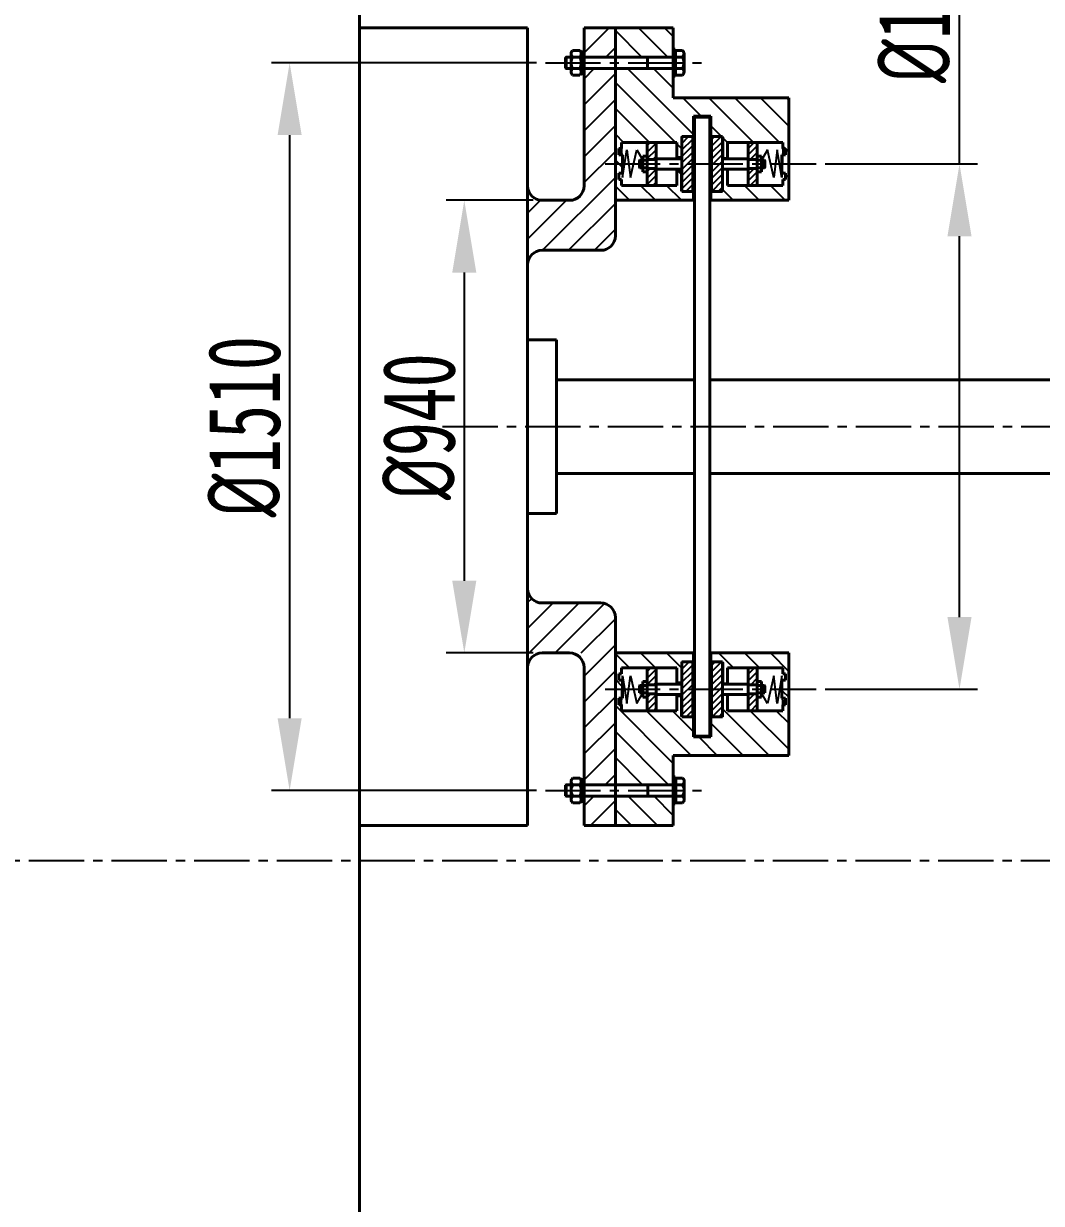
# Model space of a CAD drawing. Header units: millimetres. Extents: x 1593 to 2782, y 465 to 1306.
# Drawn here: x 2173.4 to 2243.8, y 668.5 to 750.1 of the extents above; entities that cross this region are included whole.
import ezdxf

# ---------------------------------------------------------------- set-up
doc = ezdxf.new("R2010")
doc.units = ezdxf.units.MM
doc.header["$LTSCALE"] = 0.2
doc.linetypes.add('CENTER2', pattern=[28.575, 19.05, -3.175, 3.175, -3.175])
for name, color, linetype in [('中心线', 1, 'CENTER2'), ('剖面线', 3, 'Continuous'), ('尺寸线', 4, 'Continuous'), ('细实线', 2, 'Continuous')]:
    doc.layers.add(name, color=color, linetype=linetype)
doc.layers.add('粗实线', color=7, linetype='Continuous', lineweight=40)
doc.styles.add('标准', font='', dxfattribs={"width": 0.7})
doc.styles.get('标准').set_extended_font_data('SimSun')
doc.dimstyles.new('30', dxfattribs={"dimtxt": 5, "dimasz": 5, "dimexe": 1.25, "dimexo": 0.625, "dimtad": 1, "dimdec": 0, "dimlfac": 30, "dimdsep": 46, "dimtxsty": '标准', "dimcen": 2.5, "dimadec": 0, "dimazin": 0, "dimtfac": 1, "dimtdec": 0, "dimtmove": 0, "dimatfit": 3, "dimfxl": 1, "dimarcsym": 0})
pattern_1 = [(45, (-2.3146, -351.0166), (-0.224506403, 0.224506403), [])]
pattern_2 = [(135, (-2.3146, -351.0166), (-0.8980256, -0.8980256), [])]

# ---------------------------------------------------------------- blocks, each defined once
blk = doc.blocks.new('*D32')
at = {"layer": 'Defpoints', "color": 0, "transparency": 16777216}
for p in [(2228.197, 740.421), (2228.197, 704.088), (2238.115, 704.088)]:
    blk.add_point(p, dxfattribs=at)
at = {"layer": '尺寸线', "color": 0, "lineweight": -2, "transparency": 16777216}
for p, q in [((2238.115, 740.421), (2238.115, 759.173)), ((2228.822, 740.421), (2239.365, 740.421)), ((2238.115, 709.088), (2238.115, 735.421)), ((2228.822, 704.088), (2239.365, 704.088))]:
    blk.add_line(p, q, dxfattribs=at)
at = {"layer": '尺寸线', "color": 0, "transparency": 16777216}
for points in [[(2237.282, 735.421), (2238.949, 735.421), (2238.115, 740.421)], [(2237.282, 709.088), (2238.949, 709.088), (2238.115, 704.088)]]:
    blk.add_solid(points, dxfattribs=at)
at = {"layer": '尺寸线', "color": 0, "transparency": 16777216, "insert": (2234.99, 752.297), "char_height": 5, "attachment_point": 5, "rotation": 90, "style": '标准'}
blk.add_mtext('{\\fISOCPEUR|b0|i0|c0|p34;%%C}1090', dxfattribs=at)
blk = doc.blocks.new('*D33')
at = {"layer": 'Defpoints', "color": 0, "transparency": 16777216}
for p in [(2209.487, 747.42), (2191.8, 697.089), (2209.492, 697.089)]:
    blk.add_point(p, dxfattribs=at)
at = {"layer": '尺寸线', "color": 0, "lineweight": -2, "transparency": 16777216}
for p, q in [((2208.862, 747.42), (2190.55, 747.42)), ((2191.8, 742.42), (2191.8, 702.089)), ((2208.867, 697.089), (2190.55, 697.089))]:
    blk.add_line(p, q, dxfattribs=at)
at = {"layer": '尺寸线', "color": 0, "transparency": 16777216}
for points in [[(2190.967, 742.42), (2192.633, 742.42), (2191.8, 747.42)], [(2190.967, 702.089), (2192.633, 702.089), (2191.8, 697.089)]]:
    blk.add_solid(points, dxfattribs=at)
at = {"layer": '尺寸线', "color": 0, "transparency": 16777216, "insert": (2188.675, 722.254), "char_height": 5, "attachment_point": 5, "rotation": 90, "style": '标准'}
blk.add_mtext('{\\fISOCPEUR|b0|i0|c0|p34;%%C}1510', dxfattribs=at)
blk = doc.blocks.new('*D34')
at = {"layer": 'Defpoints', "color": 0, "transparency": 16777216}
for p in [(2209.255, 737.908), (2203.877, 706.601), (2209.255, 706.601)]:
    blk.add_point(p, dxfattribs=at)
at = {"layer": '尺寸线', "color": 0, "lineweight": -2, "transparency": 16777216}
for p, q in [((2208.63, 737.908), (2202.627, 737.908)), ((2203.877, 732.908), (2203.877, 711.601)), ((2208.63, 706.601), (2202.627, 706.601))]:
    blk.add_line(p, q, dxfattribs=at)
at = {"layer": '尺寸线', "color": 0, "transparency": 16777216}
for points in [[(2203.043, 732.908), (2204.71, 732.908), (2203.877, 737.908)], [(2203.043, 711.601), (2204.71, 711.601), (2203.877, 706.601)]]:
    blk.add_solid(points, dxfattribs=at)
at = {"layer": '尺寸线', "color": 0, "transparency": 16777216, "insert": (2200.752, 722.255), "char_height": 5, "attachment_point": 5, "rotation": 90, "style": '标准'}
blk.add_mtext('{\\fISOCPEUR|b0|i0|c0|p34;%%C}940', dxfattribs=at)

msp = doc.modelspace()

# ---------------------------------------------------------------- hatches: boundary and pattern name
at = {"layer": '剖面线'}
h = msp.add_hatch(dxfattribs=at)
h.set_pattern_fill('ANSI31', angle=90)
h.set_pattern_definition([(135, (-33.8862, 0), (-2.245064, -2.245064), [])])
h.paths.add_polyline_path([(1983.225, 604.755), (1983.225, 681.154), (1980.725, 681.154), (1980.725, 602.255, 0.414214), (1990.725, 592.255), (2472.382, 592.255, 0.414214), (2482.382, 602.255), (2482.382, 782.255, 0.414214), (2472.382, 792.255), (1990.725, 792.255, 0.414214), (1980.725, 782.255), (1980.725, 703.355), (1983.225, 703.355), (1983.225, 779.755, -0.414214), (1993.225, 789.755), (2469.882, 789.755, -0.414214), (2479.882, 779.755), (2479.882, 604.755, -0.414214), (2469.882, 594.755), (1993.225, 594.755, -0.414214)])
h = msp.add_hatch(dxfattribs=at)
h.set_pattern_fill('ANSI31', scale=0.4)
h.set_pattern_definition([(45, (-2.3146, -351.0166), (-0.8980256, 0.8980256), [])])
h.paths.add_polyline_path([(2214.321, 749.842), (2212.159, 749.842), (2212.159, 747.82), (2214.321, 747.82)])
h.paths.add_polyline_path([(2214.321, 747.02), (2212.159, 747.02), (2212.159, 737.908), (2209.255, 737.908, -0.414214), (2208.255, 738.908), (2208.255, 733.451, -0.414214), (2209.255, 734.451), (2214.321, 734.451)])
h.paths.add_polyline_path([(2214.321, 710.058), (2209.255, 710.058, -0.414214), (2208.255, 711.058), (2208.255, 705.601, -0.414214), (2209.255, 706.601), (2212.159, 706.601), (2212.159, 697.489), (2214.321, 697.49)])
h.paths.add_polyline_path([(2214.321, 696.69), (2212.159, 696.689), (2212.159, 694.667), (2214.321, 694.667)])
h = msp.add_hatch(dxfattribs=at)
h.set_pattern_fill('ANSI31', scale=0.4, angle=90)
h.set_pattern_definition(pattern_2)
h.paths.add_polyline_path([(2226.32, 744.998), (2218.321, 744.998), (2218.321, 747.02), (2214.321, 747.02), (2214.321, 740.421), (2214.78, 740.421), (2214.758, 741.045), (2214.558, 741.045), (2214.558, 741.499), (2214.742, 741.499), (2214.742, 741.901), (2215.371, 741.901), (2218.564, 741.901), (2218.564, 740.862), (2218.876, 740.862), (2218.876, 742.28), (2218.912, 742.28), (2218.912, 742.315), (2219.726, 742.315), (2219.726, 742.933), (2219.726, 743.72), (2220.915, 743.72), (2220.915, 742.933), (2220.915, 742.315), (2221.729, 742.315), (2221.729, 742.28), (2221.764, 742.28), (2221.764, 740.791), (2222.076, 740.791), (2222.076, 741.901), (2225.269, 741.901), (2225.899, 741.901), (2225.899, 741.499), (2226.083, 741.499), (2226.083, 741.045), (2225.883, 741.045), (2225.86, 740.421), (2226.32, 740.421)])
h.paths.add_polyline_path([(2218.321, 749.842), (2214.321, 749.842), (2214.321, 747.82), (2218.321, 747.82)])
h.paths.add_polyline_path([(2218.876, 739.97), (2218.564, 739.97), (2218.564, 738.941), (2215.371, 738.941), (2214.742, 738.941), (2214.742, 739.343), (2214.558, 739.343), (2214.558, 739.796), (2214.802, 739.796), (2214.78, 740.421), (2214.321, 740.421), (2214.321, 737.908), (2215.371, 737.908), (2219.726, 737.908), (2219.726, 738.526), (2218.912, 738.526), (2218.912, 738.561), (2218.876, 738.561)])
h.paths.add_polyline_path([(2226.32, 740.421), (2225.86, 740.421), (2225.838, 739.796), (2226.083, 739.796), (2226.083, 739.343), (2225.899, 739.343), (2225.899, 738.941), (2225.269, 738.941), (2222.076, 738.941), (2222.076, 740.051), (2221.764, 740.051), (2221.764, 738.561), (2221.729, 738.561), (2221.729, 738.526), (2220.915, 738.526), (2220.915, 737.908), (2225.269, 737.908), (2226.32, 737.908)])
h = msp.add_hatch(dxfattribs=at)
h.set_pattern_fill('ANSI31', scale=0.1)
h.set_pattern_definition(pattern_1)
h.paths.add_polyline_path([(2216.514, 738.941), (2217.135, 738.941), (2217.135, 740.104), (2216.514, 740.104)])
h.paths.add_polyline_path([(2216.514, 740.737), (2217.135, 740.737), (2217.135, 741.901), (2216.514, 741.901)])
h.paths.add_polyline_path([(2224.127, 740.104), (2223.506, 740.104), (2223.506, 738.941), (2224.127, 738.941)])
h.paths.add_polyline_path([(2223.506, 740.737), (2224.127, 740.737), (2224.127, 741.901), (2223.506, 741.901)])
h = msp.add_hatch(dxfattribs=at)
h.set_pattern_fill('ANSI31', scale=0.1)
h.set_pattern_definition(pattern_1)
h.paths.add_polyline_path([(2219.667, 738.526), (2218.912, 738.526), (2218.912, 740.421), (2219.667, 740.421)])
h.paths.add_polyline_path([(2219.667, 740.421), (2218.912, 740.421), (2218.912, 742.315), (2219.667, 742.315)])
h.paths.add_polyline_path([(2221.729, 738.526), (2220.974, 738.526), (2220.974, 740.421), (2221.729, 740.421)])
h.paths.add_polyline_path([(2221.729, 740.421), (2220.974, 740.421), (2220.974, 742.315), (2221.729, 742.315)])
h = msp.add_hatch(dxfattribs=at)
h.set_pattern_fill('ANSI31', scale=0.4, angle=90)
h.set_pattern_definition(pattern_2)
h.paths.add_polyline_path([(2219.726, 701.576), (2219.726, 702.194), (2218.912, 702.194), (2218.912, 702.229), (2218.876, 702.229), (2218.876, 703.647), (2218.564, 703.647), (2218.564, 702.608), (2215.371, 702.608), (2214.742, 702.608), (2214.742, 703.011), (2214.558, 703.011), (2214.558, 703.464), (2214.758, 703.464), (2214.78, 704.088), (2214.321, 704.088), (2214.321, 697.49), (2218.321, 697.49), (2218.321, 699.511), (2226.32, 699.511), (2226.32, 704.088), (2225.86, 704.088), (2225.883, 703.464), (2226.083, 703.464), (2226.083, 703.011), (2225.899, 703.011), (2225.899, 702.608), (2225.269, 702.608), (2222.076, 702.608), (2222.076, 703.718), (2221.764, 703.718), (2221.764, 702.229), (2221.729, 702.229), (2221.729, 702.194), (2220.915, 702.194), (2220.915, 701.576), (2220.915, 700.789), (2219.726, 700.789)])
h.paths.add_polyline_path([(2226.32, 706.601), (2225.269, 706.601), (2220.915, 706.601), (2220.915, 705.983), (2221.729, 705.983), (2221.729, 705.948), (2221.764, 705.948), (2221.764, 704.458), (2222.076, 704.458), (2222.076, 705.569), (2225.269, 705.569), (2225.899, 705.569), (2225.899, 705.166), (2226.083, 705.166), (2226.083, 704.713), (2225.838, 704.713), (2225.86, 704.088), (2226.32, 704.088)])
h.paths.add_polyline_path([(2219.726, 706.601), (2215.371, 706.601), (2214.321, 706.601), (2214.321, 704.088), (2214.78, 704.088), (2214.802, 704.713), (2214.558, 704.713), (2214.558, 705.166), (2214.742, 705.166), (2214.742, 705.569), (2215.371, 705.569), (2218.564, 705.569), (2218.564, 704.539), (2218.876, 704.539), (2218.876, 705.948), (2218.912, 705.948), (2218.912, 705.983), (2219.726, 705.983)])
h.paths.add_polyline_path([(2218.321, 696.69), (2214.321, 696.69), (2214.321, 694.667), (2218.321, 694.667)])
h = msp.add_hatch(dxfattribs=at)
h.set_pattern_fill('ANSI31', scale=0.1)
h.set_pattern_definition(pattern_1)
h.paths.add_polyline_path([(2219.667, 705.983), (2218.912, 705.983), (2218.912, 704.088), (2219.667, 704.088)])
h.paths.add_polyline_path([(2219.667, 704.088), (2218.912, 704.088), (2218.912, 702.194), (2219.667, 702.194)])
h.paths.add_polyline_path([(2221.729, 705.983), (2220.974, 705.983), (2220.974, 704.088), (2221.729, 704.088)])
h.paths.add_polyline_path([(2221.729, 704.088), (2220.974, 704.088), (2220.974, 702.194), (2221.729, 702.194)])
h = msp.add_hatch(dxfattribs=at)
h.set_pattern_fill('ANSI31', scale=0.1)
h.set_pattern_definition(pattern_1)
h.paths.add_polyline_path([(2216.514, 704.405), (2217.135, 704.405), (2217.135, 705.569), (2216.514, 705.569)])
h.paths.add_polyline_path([(2216.514, 702.608), (2217.135, 702.608), (2217.135, 703.772), (2216.514, 703.772)])
h.paths.add_polyline_path([(2224.127, 705.569), (2223.506, 705.569), (2223.506, 704.405), (2224.127, 704.405)])
h.paths.add_polyline_path([(2223.506, 702.608), (2224.127, 702.608), (2224.127, 703.772), (2223.506, 703.772)])

# ---------------------------------------------------------------- linework, layer by layer
at = {"layer": '中心线', "color": 7}
for p, q in [((2209.487, 747.42), (2220.713, 747.42)), ((2213.61, 740.421), (2228.197, 740.421)), ((2202.381, 722.255), (2491.307, 722.255)), ((2213.61, 704.088), (2228.197, 704.088)), ((2209.492, 697.089), (2220.717, 697.091)), ((2116.629, 692.255), (2491.307, 692.255))]:
    msp.add_line(p, q, dxfattribs=at)
at = {"layer": '粗实线', "color": 7}
for p, q in [((2196.639, 752.255), (2196.639, 692.255)), ((2196.639, 749.842), (2208.255, 749.842)), ((2208.255, 749.842), (2208.255, 713.058)), ((2212.159, 749.842), (2212.159, 738.908)), ((2212.159, 749.842), (2218.321, 749.842)), ((2214.321, 735.451), (2214.321, 749.842)), ((2218.321, 744.998), (2218.321, 749.842)), ((2218.321, 748.353), (2218.454, 748.353)), ((2218.454, 746.487), (2218.454, 748.353)), ((2210.911, 747.82), (2210.878, 747.787)), ((2210.878, 747.053), (2210.878, 747.787)), ((2210.911, 747.82), (2211.262, 747.82)), ((2210.911, 747.82), (2211.262, 747.82)), ((2211.098, 747.82), (2210.911, 747.82)), ((2210.911, 747.02), (2210.911, 747.82)), ((2211.262, 747.82), (2211.098, 747.82)), ((2211.262, 748.062), (2211.262, 746.796)), ((2211.855, 748.267), (2211.369, 748.267)), ((2211.37, 747.82), (2211.855, 747.82)), ((2211.959, 748.178), (2211.959, 746.662)), ((2211.959, 748.178), (2212.159, 748.178)), ((2212.159, 747.82), (2218.321, 747.82)), ((2216.553, 747.02), (2216.553, 747.82)), ((2218.487, 747.953), (2218.454, 747.953)), ((2218.487, 748.268), (2218.964, 748.268)), ((2218.487, 746.573), (2218.487, 748.268)), ((2218.487, 747.82), (2218.964, 747.82)), ((2219.071, 746.746), (2219.071, 748.044)), ((2210.878, 747.053), (2210.911, 747.02)), ((2210.911, 747.02), (2211.262, 747.02)), ((2210.911, 747.02), (2211.262, 747.02)), ((2211.098, 747.02), (2210.911, 747.02)), ((2211.262, 747.02), (2211.098, 747.02)), ((2211.369, 747.02), (2211.854, 747.02)), ((2211.959, 746.662), (2212.159, 746.662)), ((2212.159, 747.02), (2218.321, 747.02)), ((2218.487, 746.887), (2218.454, 746.887)), ((2218.487, 747.02), (2218.964, 747.02)), ((2219.071, 746.796), (2219.071, 747.02)), ((2211.854, 746.573), (2211.369, 746.573)), ((2218.321, 746.487), (2218.454, 746.487)), ((2218.487, 746.573), (2218.964, 746.573)), ((2226.32, 744.998), (2218.321, 744.998)), ((2226.32, 737.908), (2226.32, 744.998)), ((2220.915, 743.72), (2219.726, 743.72)), ((2219.726, 742.933), (2219.726, 743.72)), ((2220.855, 743.66), (2219.785, 743.66)), ((2220.856, 722.254), (2220.855, 743.66)), ((2220.915, 742.933), (2220.915, 743.72)), ((2219.726, 742.933), (2219.726, 742.315)), ((2220.915, 742.315), (2220.915, 742.933)), ((2215.371, 741.901), (2214.742, 741.901)), ((2214.742, 741.901), (2214.742, 741.499)), ((2218.564, 741.901), (2215.371, 741.901)), ((2216.514, 741.901), (2216.514, 740.421)), ((2217.135, 741.901), (2217.135, 740.421)), ((2218.564, 740.782), (2218.564, 741.901)), ((2218.912, 742.315), (2218.912, 738.526)), ((2218.912, 742.315), (2219.726, 742.315)), ((2219.667, 742.315), (2219.667, 738.526)), ((2221.729, 742.315), (2220.915, 742.315)), ((2220.974, 738.526), (2220.974, 742.315)), ((2221.729, 742.315), (2221.729, 738.526)), ((2222.076, 740.782), (2222.076, 741.901)), ((2222.076, 741.901), (2225.269, 741.901)), ((2223.506, 741.901), (2223.506, 740.421)), ((2224.127, 741.901), (2224.127, 740.421)), ((2225.269, 741.901), (2225.899, 741.901)), ((2225.899, 741.901), (2225.899, 741.499)), ((2214.321, 737.908), (2214.321, 741.154)), ((2214.742, 741.499), (2214.558, 741.499)), ((2214.558, 741.499), (2214.558, 741.045)), ((2214.558, 741.045), (2214.813, 741.045)), ((2214.813, 741.045), (2214.813, 740.421)), ((2216.514, 740.964), (2216.222, 740.964)), ((2216.222, 740.964), (2216.222, 740.421)), ((2224.127, 740.964), (2224.419, 740.964)), ((2224.419, 740.964), (2224.419, 740.421)), ((2226.083, 741.045), (2225.827, 741.045)), ((2225.827, 741.045), (2225.827, 740.421)), ((2225.899, 741.499), (2226.083, 741.499)), ((2226.083, 741.499), (2226.083, 741.045)), ((2214.321, 740.037), (2214.321, 740.804)), ((2214.813, 739.796), (2214.813, 740.421)), ((2216.002, 740.677), (2215.984, 740.659)), ((2215.984, 740.659), (2215.984, 740.182)), ((2215.984, 740.182), (2216.002, 740.165)), ((2216.222, 740.677), (2216.002, 740.677)), ((2216.002, 740.677), (2216.002, 740.165)), ((2216.222, 740.165), (2216.002, 740.165)), ((2216.514, 740.677), (2216.222, 740.677)), ((2216.222, 739.878), (2216.222, 740.421)), ((2216.222, 740.165), (2216.514, 740.165)), ((2217.135, 740.737), (2216.514, 740.737)), ((2216.514, 738.941), (2216.514, 740.421)), ((2218.912, 740.782), (2217.135, 740.782)), ((2217.135, 738.941), (2217.135, 740.421)), ((2218.876, 740.862), (2218.564, 740.862)), ((2221.729, 740.782), (2223.506, 740.782)), ((2221.764, 740.791), (2222.076, 740.791)), ((2223.506, 740.737), (2224.127, 740.737)), ((2223.506, 738.941), (2223.506, 740.421)), ((2224.127, 740.677), (2224.419, 740.677)), ((2224.127, 738.941), (2224.127, 740.421)), ((2224.419, 740.165), (2224.127, 740.165)), ((2224.419, 740.677), (2224.639, 740.677)), ((2224.419, 739.878), (2224.419, 740.421)), ((2224.419, 740.165), (2224.639, 740.165)), ((2224.639, 740.677), (2224.639, 740.165)), ((2224.639, 740.677), (2224.656, 740.659)), ((2224.656, 740.182), (2224.639, 740.165)), ((2224.656, 740.659), (2224.656, 740.182)), ((2225.827, 739.796), (2225.827, 740.421)), ((2214.558, 739.343), (2214.558, 739.796)), ((2214.558, 739.796), (2214.813, 739.796)), ((2214.742, 739.343), (2214.558, 739.343)), ((2214.742, 738.941), (2214.742, 739.343)), ((2216.514, 739.878), (2216.222, 739.878)), ((2217.135, 740.104), (2216.514, 740.104)), ((2218.912, 740.06), (2217.135, 740.06)), ((2218.564, 740.06), (2218.564, 738.941)), ((2218.876, 739.97), (2218.564, 739.97)), ((2221.729, 740.06), (2223.506, 740.06)), ((2221.764, 740.051), (2222.076, 740.051)), ((2222.076, 740.06), (2222.076, 738.941)), ((2223.506, 740.104), (2224.127, 740.104)), ((2224.127, 739.878), (2224.419, 739.878)), ((2226.083, 739.796), (2225.827, 739.796)), ((2225.899, 738.941), (2225.899, 739.343)), ((2225.899, 739.343), (2226.083, 739.343)), ((2226.083, 739.343), (2226.083, 739.796)), ((2215.371, 738.941), (2214.742, 738.941)), ((2218.564, 738.941), (2215.371, 738.941)), ((2218.912, 738.526), (2219.726, 738.526)), ((2219.726, 738.526), (2219.726, 737.908)), ((2221.729, 738.526), (2220.915, 738.526)), ((2220.915, 737.908), (2220.915, 738.526)), ((2222.076, 738.941), (2225.269, 738.941)), ((2225.269, 738.941), (2225.899, 738.941)), ((2209.255, 737.908), (2211.159, 737.908)), ((2215.371, 737.908), (2214.321, 737.908)), ((2219.726, 737.908), (2215.371, 737.908)), ((2220.915, 737.908), (2225.269, 737.908)), ((2225.269, 737.908), (2226.32, 737.908)), ((2213.321, 734.451), (2209.255, 734.451)), ((2208.255, 728.255), (2210.255, 728.255)), ((2210.255, 728.255), (2210.255, 722.255)), ((2219.786, 725.496), (2210.255, 725.496)), ((2220.856, 725.496), (2350.825, 725.496)), ((2210.255, 716.255), (2210.255, 722.255)), ((2220.856, 722.255), (2220.855, 700.849)), ((2219.786, 719.013), (2210.255, 719.013)), ((2220.856, 719.013), (2350.825, 719.013)), ((2208.255, 716.255), (2210.255, 716.255)), ((2208.255, 713.058), (2208.255, 711.058)), ((2208.255, 711.058), (2208.255, 705.601)), ((2213.321, 710.058), (2209.255, 710.058)), ((2214.321, 709.058), (2214.321, 694.667)), ((2209.255, 706.601), (2211.159, 706.601)), ((2215.371, 706.601), (2214.321, 706.601)), ((2214.321, 706.601), (2214.321, 703.355)), ((2219.726, 706.601), (2215.371, 706.601)), ((2218.912, 702.194), (2218.912, 705.983)), ((2218.912, 705.983), (2219.726, 705.983)), ((2219.667, 702.194), (2219.667, 705.983)), ((2219.726, 705.983), (2219.726, 706.601)), ((2220.915, 706.601), (2225.269, 706.601)), ((2220.915, 706.601), (2220.915, 705.983)), ((2221.729, 705.983), (2220.915, 705.983)), ((2220.974, 705.983), (2220.974, 702.194)), ((2221.729, 702.194), (2221.729, 705.983)), ((2225.269, 706.601), (2226.32, 706.601)), ((2226.32, 706.601), (2226.32, 699.511)), ((2208.255, 705.601), (2208.255, 694.667)), ((2212.159, 694.667), (2212.159, 705.601)), ((2214.742, 705.166), (2214.558, 705.166)), ((2214.558, 705.166), (2214.558, 704.713)), ((2215.371, 705.569), (2214.742, 705.569)), ((2214.742, 705.569), (2214.742, 705.166)), ((2218.564, 705.569), (2215.371, 705.569)), ((2216.514, 705.569), (2216.514, 704.088)), ((2217.135, 705.569), (2217.135, 704.088)), ((2218.564, 704.449), (2218.564, 705.569)), ((2222.076, 704.449), (2222.076, 705.569)), ((2222.076, 705.569), (2225.269, 705.569)), ((2223.506, 705.569), (2223.506, 704.088)), ((2224.127, 705.569), (2224.127, 704.088)), ((2225.269, 705.569), (2225.899, 705.569)), ((2225.899, 705.569), (2225.899, 705.166)), ((2225.899, 705.166), (2226.083, 705.166)), ((2226.083, 705.166), (2226.083, 704.713)), ((2214.321, 704.472), (2214.321, 703.705)), ((2214.558, 704.713), (2214.813, 704.713)), ((2214.813, 704.713), (2214.813, 704.088)), ((2215.984, 704.327), (2216.002, 704.344)), ((2215.984, 703.85), (2215.984, 704.327)), ((2216.222, 704.344), (2216.002, 704.344)), ((2216.002, 703.832), (2216.002, 704.344)), ((2216.514, 704.631), (2216.222, 704.631)), ((2216.222, 704.631), (2216.222, 704.088)), ((2216.222, 704.344), (2216.514, 704.344)), ((2217.135, 704.405), (2216.514, 704.405)), ((2218.912, 704.449), (2217.135, 704.449)), ((2218.876, 704.539), (2218.564, 704.539)), ((2221.729, 704.449), (2223.506, 704.449)), ((2221.764, 704.458), (2222.076, 704.458)), ((2223.506, 704.405), (2224.127, 704.405)), ((2224.127, 704.631), (2224.419, 704.631)), ((2224.419, 704.344), (2224.127, 704.344)), ((2224.419, 704.631), (2224.419, 704.088)), ((2224.419, 704.344), (2224.639, 704.344)), ((2224.639, 703.832), (2224.639, 704.344)), ((2224.656, 704.327), (2224.639, 704.344)), ((2224.656, 703.85), (2224.656, 704.327)), ((2226.083, 704.713), (2225.827, 704.713)), ((2225.827, 704.713), (2225.827, 704.088)), ((2214.558, 703.011), (2214.558, 703.464)), ((2214.558, 703.464), (2214.813, 703.464)), ((2214.813, 703.464), (2214.813, 704.088)), ((2216.002, 703.832), (2215.984, 703.85)), ((2216.222, 703.832), (2216.002, 703.832)), ((2216.222, 703.546), (2216.222, 704.088)), ((2216.514, 703.832), (2216.222, 703.832)), ((2216.514, 703.546), (2216.222, 703.546)), ((2216.514, 702.608), (2216.514, 704.088)), ((2217.135, 703.772), (2216.514, 703.772)), ((2217.135, 702.608), (2217.135, 704.088)), ((2218.912, 703.727), (2217.135, 703.727)), ((2218.564, 703.727), (2218.564, 702.608)), ((2218.876, 703.647), (2218.564, 703.647)), ((2221.729, 703.727), (2223.506, 703.727)), ((2221.764, 703.718), (2222.076, 703.718)), ((2222.076, 703.727), (2222.076, 702.608)), ((2223.506, 702.608), (2223.506, 704.088)), ((2223.506, 703.772), (2224.127, 703.772)), ((2224.127, 702.608), (2224.127, 704.088)), ((2224.127, 703.832), (2224.419, 703.832)), ((2224.127, 703.546), (2224.419, 703.546)), ((2224.419, 703.546), (2224.419, 704.088)), ((2224.419, 703.832), (2224.639, 703.832)), ((2224.639, 703.832), (2224.656, 703.85)), ((2225.827, 703.464), (2225.827, 704.088)), ((2226.083, 703.464), (2225.827, 703.464)), ((2226.083, 703.011), (2226.083, 703.464)), ((2214.742, 703.011), (2214.558, 703.011)), ((2214.742, 702.608), (2214.742, 703.011)), ((2215.371, 702.608), (2214.742, 702.608)), ((2218.564, 702.608), (2215.371, 702.608)), ((2222.076, 702.608), (2225.269, 702.608)), ((2225.269, 702.608), (2225.899, 702.608)), ((2225.899, 702.608), (2225.899, 703.011)), ((2225.899, 703.011), (2226.083, 703.011)), ((2218.912, 702.194), (2219.726, 702.194)), ((2219.726, 701.576), (2219.726, 702.194)), ((2221.729, 702.194), (2220.915, 702.194)), ((2220.915, 702.194), (2220.915, 701.576)), ((2219.726, 701.576), (2219.726, 700.789)), ((2220.915, 701.576), (2220.915, 700.789)), ((2220.915, 700.789), (2219.726, 700.789)), ((2220.855, 700.849), (2219.785, 700.849)), ((2226.32, 699.511), (2218.321, 699.511)), ((2218.321, 699.511), (2218.321, 694.667)), ((2211.267, 696.447), (2211.267, 697.713)), ((2211.858, 697.937), (2211.374, 697.937)), ((2211.963, 697.848), (2212.163, 697.848)), ((2211.964, 696.331), (2211.963, 697.848)), ((2218.325, 698.024), (2218.458, 698.024)), ((2218.458, 698.024), (2218.459, 696.157)), ((2218.492, 697.938), (2218.968, 697.938)), ((2218.492, 697.938), (2218.492, 696.243)), ((2219.075, 697.764), (2219.075, 696.467)), ((2219.075, 697.714), (2219.075, 697.49)), ((2210.882, 697.456), (2210.915, 697.489)), ((2210.882, 697.456), (2210.882, 696.722)), ((2210.915, 697.489), (2211.267, 697.489)), ((2210.915, 697.489), (2211.267, 697.489)), ((2211.103, 697.489), (2210.915, 697.489)), ((2210.915, 697.489), (2210.916, 696.689)), ((2211.267, 697.489), (2211.103, 697.489)), ((2211.374, 697.489), (2211.858, 697.489)), ((2212.164, 697.489), (2218.325, 697.49)), ((2216.558, 697.49), (2216.558, 696.69)), ((2218.492, 697.624), (2218.458, 697.624)), ((2218.492, 697.49), (2218.968, 697.49)), ((2210.916, 696.689), (2210.882, 696.722)), ((2210.916, 696.689), (2211.267, 696.689)), ((2210.916, 696.689), (2211.267, 696.689)), ((2211.103, 696.689), (2210.916, 696.689)), ((2211.267, 696.689), (2211.103, 696.689)), ((2211.859, 696.242), (2211.373, 696.242)), ((2211.374, 696.689), (2211.859, 696.689)), ((2211.964, 696.331), (2212.164, 696.331)), ((2212.164, 696.689), (2218.325, 696.69)), ((2218.325, 696.157), (2218.459, 696.157)), ((2218.492, 696.557), (2218.459, 696.557)), ((2218.492, 696.69), (2218.968, 696.69)), ((2218.492, 696.243), (2218.968, 696.243)), ((2196.639, 694.667), (2208.255, 694.667)), ((2212.159, 694.667), (2218.321, 694.667)), ((2196.639, 632.255), (2196.639, 692.255))]:
    msp.add_line(p, q, dxfattribs=at)
for points in [[(2219.786, 722.255), (2219.785, 733.543), (2219.785, 743.66)], [(2219.786, 722.255), (2219.785, 710.966), (2219.785, 700.849)]]:
    msp.add_lwpolyline(points, dxfattribs=at)
for centre, radius, start, end in [((2211.548, 748.044), 0.286, 128.80756, 231.44934), ((2212.062, 747.42), 0.8, 149.96778, 210), ((2211.675, 748.044), 0.287, 308.77888, 51.11596), ((2211.162, 747.42), 0.8, 330, 30), ((2218.783, 748.044), 0.287, 308.83146, 51.16854), ((2218.27, 747.42), 0.8, 330.01394, 29.98606), ((2211.549, 746.796), 0.287, 128.83146, 231.16854), ((2211.674, 746.796), 0.287, 308.83146, 51.16854), ((2218.783, 746.796), 0.287, 308.83146, 51.16854), ((2209.255, 738.908), 1, 180, 270), ((2211.159, 738.908), 1, 270, 360), ((2213.321, 735.451), 1, 270, 0), ((2209.255, 733.451), 1, 90, 180), ((2209.255, 711.058), 1, 180, 270), ((2213.321, 709.058), 1, 0, 90), ((2209.255, 705.601), 1, 90, 180), ((2211.159, 705.601), 1, 0, 90), ((2211.554, 697.713), 0.287, 128.84167, 231.17875), ((2211.678, 697.713), 0.287, 308.84167, 51.17875), ((2218.788, 697.714), 0.287, 308.84167, 51.17875), ((2212.066, 697.089), 0.8, 150.01021, 210.04243), ((2211.166, 697.089), 0.8, 330.01021, 30.01021), ((2218.275, 697.09), 0.8, 330.02415, 29.99627), ((2211.553, 696.465), 0.286, 128.56087, 231.20265), ((2211.679, 696.466), 0.287, 308.89425, 51.23133), ((2218.788, 696.467), 0.287, 308.84167, 51.17875)]:
    msp.add_arc(centre, radius, start, end, dxfattribs=at)
at = {"layer": '细实线', "color": 7}
for p, q in [((2211.098, 747.787), (2210.878, 747.787)), ((2211.262, 747.787), (2211.098, 747.787)), ((2212.159, 747.787), (2216.553, 747.787)), ((2211.098, 747.053), (2210.878, 747.053)), ((2211.262, 747.053), (2211.098, 747.053)), ((2212.159, 747.053), (2216.553, 747.053)), ((2218.912, 742.28), (2218.876, 742.28)), ((2218.876, 742.28), (2218.876, 740.782)), ((2221.729, 742.28), (2221.764, 742.28)), ((2221.764, 742.28), (2221.764, 740.782)), ((2214.558, 741.045), (2214.742, 741.499)), ((2214.742, 741.499), (2214.813, 739.492)), ((2214.813, 739.492), (2215.122, 741.405)), ((2215.122, 741.405), (2215.371, 739.492)), ((2215.371, 739.492), (2215.807, 741.405)), ((2215.807, 741.405), (2216.222, 740.677)), ((2224.834, 741.405), (2224.419, 740.677)), ((2225.269, 739.492), (2224.834, 741.405)), ((2225.518, 741.405), (2225.269, 739.492)), ((2225.827, 739.492), (2225.518, 741.405)), ((2225.899, 741.499), (2225.827, 739.492)), ((2226.083, 741.045), (2225.899, 741.499)), ((2216.222, 740.659), (2215.984, 740.659)), ((2216.222, 740.182), (2215.984, 740.182)), ((2224.419, 740.659), (2224.656, 740.659)), ((2224.419, 740.182), (2224.656, 740.182)), ((2218.876, 738.561), (2218.876, 740.06)), ((2221.764, 738.561), (2221.764, 740.06)), ((2218.912, 738.561), (2218.876, 738.561)), ((2221.729, 738.561), (2221.764, 738.561)), ((2218.912, 705.948), (2218.876, 705.948)), ((2218.876, 705.948), (2218.876, 704.449)), ((2221.729, 705.948), (2221.764, 705.948)), ((2221.764, 705.948), (2221.764, 704.449)), ((2214.742, 703.011), (2214.813, 705.017)), ((2214.813, 705.017), (2215.122, 703.104)), ((2215.122, 703.104), (2215.371, 705.017)), ((2215.371, 705.017), (2215.807, 703.104)), ((2216.222, 704.327), (2215.984, 704.327)), ((2224.419, 704.327), (2224.656, 704.327)), ((2225.269, 705.017), (2224.834, 703.104)), ((2225.518, 703.104), (2225.269, 705.017)), ((2225.827, 705.017), (2225.518, 703.104)), ((2225.899, 703.011), (2225.827, 705.017)), ((2214.558, 703.464), (2214.742, 703.011)), ((2215.807, 703.104), (2216.222, 703.832)), ((2216.222, 703.85), (2215.984, 703.85)), ((2218.876, 702.229), (2218.876, 703.727)), ((2221.764, 702.229), (2221.764, 703.727)), ((2224.419, 703.85), (2224.656, 703.85)), ((2224.834, 703.104), (2224.419, 703.832)), ((2226.083, 703.464), (2225.899, 703.011)), ((2218.912, 702.229), (2218.876, 702.229)), ((2221.729, 702.229), (2221.764, 702.229)), ((2211.103, 697.456), (2210.882, 697.456)), ((2211.267, 697.456), (2211.103, 697.456)), ((2212.164, 697.456), (2216.558, 697.457)), ((2211.103, 696.722), (2210.882, 696.722)), ((2211.267, 696.722), (2211.103, 696.722)), ((2212.164, 696.723), (2216.558, 696.723))]:
    msp.add_line(p, q, dxfattribs=at)

# ---------------------------------------------------------------- dimensions: what is measured, and where the dimension line sits
at = {"layer": '尺寸线', "color": 7}
for base, p1, p2, picture, middle in [((2238.115, 704.088), (2228.197, 740.421), (2228.197, 704.088), '*D32', (2238.115, 752.297)), ((2191.8, 697.089), (2209.487, 747.42), (2209.492, 697.089), '*D33', (2191.8, 722.254))]:
    dim = msp.add_linear_dim(base=base, p1=p1, p2=p2, angle=90, text='{\\fISOCPEUR|b0|i0|c0|p34;%%C}<>', dimstyle='30', dxfattribs=at)
    dim.commit()
    dim.dimension.update_dxf_attribs({"geometry": picture, "text_midpoint": middle, "dimtype": 160})
dim = msp.add_linear_dim(base=(2203.877, 706.601), p1=(2209.255, 737.908), p2=(2209.255, 706.601), angle=90, text='{\\fISOCPEUR|b0|i0|c0|p34;%%C}940', dimstyle='30', dxfattribs=at)
dim.commit()
dim.dimension.update_dxf_attribs({"geometry": '*D34', "text_midpoint": (2200.752, 722.255)})

doc.saveas('drawing.dxf')
